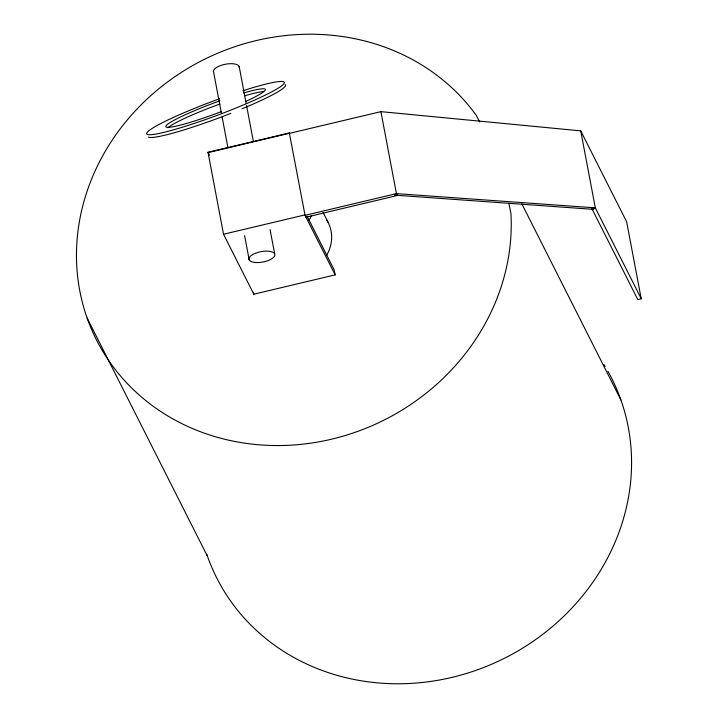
<?xml version="1.0" encoding="UTF-8"?>
<svg xmlns="http://www.w3.org/2000/svg" width="718" height="718" viewBox="0 0 718 718"><rect width="100%" height="100%" fill="white"/><g stroke="black" fill="none" stroke-linecap="round" stroke-linejoin="round"><path stroke-width="1.08" d="M595.312 207.843L591.883 208.66L637.808 299.577L641.237 298.76L595.312 207.843L396.444 193.627L394.604 195.134L593.472 209.36L595.312 207.843L580.727 130.873L380.908 111.64L289.525 133.342M307.062 216.163L334.193 269.869L335.144 274.886L253.822 294.209L223.531 234.248L208.005 152.261L289.318 132.938L289.587 133.683M208.067 152.593L289.39 133.279M223.531 234.248L304.854 214.924L335.144 274.886M306.003 217.204L397.386 195.493L396.444 193.627L305.06 215.337L289.318 132.938M479.714 121.997L476.142 115.176A221.261 201.498 -26.8 0 0 120.202 128.863A221.261 201.498 -26.8 0 0 230.343 440.547A221.261 201.498 -26.8 0 0 510.938 213.659L508.847 203.158M580.727 130.873L626.652 221.79L641.237 298.76M521.815 203.795L620.917 399.98M323.073 212.402L328.117 222.374M208.005 152.261L209.512 155.259M87.12 318.02L207.457 556.244M380.908 111.64L396.444 193.627M239.148 66.37L246.157 103.392M246.57 105.564L253.382 141.491M270.067 229.572L274.662 253.822M221.306 112.708L213.668 72.428A13.166 5.259 -10.7 0 1 225.64 64.189A13.166 5.259 -10.7 0 1 239.345 67.734M222.131 117.061L227.902 147.54M244.596 235.63L249.191 259.871M253.445 292.199L253.822 294.209M326.6 219.735A38.476 35.047 -26.8 0 1 326.591 255.402M311.352 215.633A38.476 35.047 -26.8 0 1 308.955 220.489M607.949 371.35A221.261 201.498 -26.8 0 1 496.246 662.184A221.261 201.498 -26.8 0 1 206.739 554.179M603.946 364.556A221.261 201.498 -26.8 0 1 605.121 366.476M285.019 84.67A73.415 7.368 -20.5 0 1 242.092 108.786M230.936 113.309A73.415 7.368 -20.5 0 1 148.357 137.111M167.967 127.741A53.159 5.34 -20.5 0 1 219.923 104.002M244.73 95.799A53.159 5.34 -20.5 0 1 262.985 91.644M242.872 90.746A73.415 7.368 -20.5 0 1 262.842 96.293A73.415 7.368 -20.5 0 1 150.977 134.688A73.415 7.368 -20.5 0 1 219.636 98.725M243.671 92.963A53.159 5.34 -20.5 0 1 245.376 101.606M221.413 111.568A53.159 5.34 -20.5 0 1 165.813 126.592A53.159 5.34 -20.5 0 1 219.87 100.816M254.657 262.42A13.166 5.259 -10.7 0 0 274.868 255.177A13.166 5.259 -10.7 0 0 256.263 252.942A13.166 5.259 -10.7 0 0 254.657 262.42"/></g></svg>
